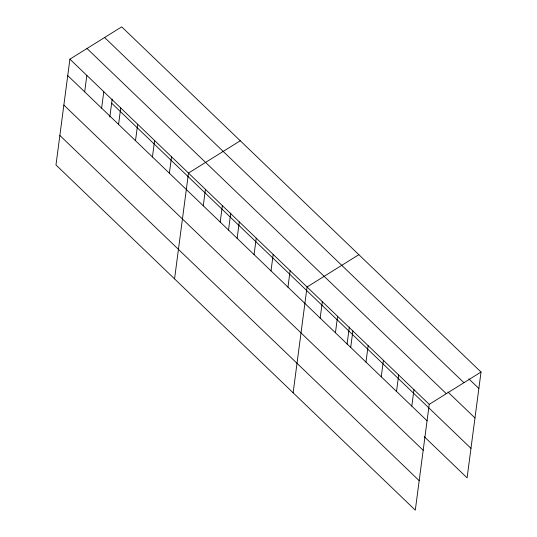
<?xml version="1.0" encoding="UTF-8"?>
<svg xmlns="http://www.w3.org/2000/svg" width="537" height="537" viewBox="0 0 537 537"><rect width="100%" height="100%" fill="white"/><g stroke="black" fill="none" stroke-linecap="round" stroke-linejoin="round"><path stroke-width="0.81" d="M69.911 59.157L55.976 164.96L415.302 510.15L429.231 404.348L481.024 372.04L121.698 26.85L69.911 59.157L429.231 404.348M84.685 91.867L86.846 75.428M101.621 108.138L103.789 91.699M109.817 117.086L112.179 99.164M118.563 124.416L120.724 107.977M135.499 140.687L137.667 124.248M152.441 156.958L154.602 140.519M169.383 173.236L171.545 156.797M174.552 278.871L188.487 173.068L240.274 140.761M203.261 205.778L205.423 189.339M220.197 222.056L222.365 205.617M228.5 230.185L230.756 213.075M237.139 238.327L239.301 221.888M254.075 254.598L256.243 238.16M271.017 270.876L273.179 254.437M287.96 287.147L290.121 270.708M293.128 392.782L307.063 286.98L358.85 254.679M320.166 318.092L322.334 301.653M335.437 332.759L337.605 316.327M347.077 344.096L349.332 326.993M350.708 347.432L352.876 330.993M365.979 362.106L368.147 345.667M381.25 376.773L383.418 360.334M396.521 391.446L398.689 375.007M411.792 406.113L413.96 389.674M481.024 372.04L467.089 477.843L424.217 436.655M468.875 378.887L478.856 388.479M104.608 37.509L463.928 382.706M447.959 392.017L474.977 417.974M87.001 48.491L446.321 393.688M111.656 103.164L470.976 448.355M67.743 75.596L427.063 420.786M63.863 105.084L423.183 450.274M59.862 135.465L419.182 480.662"/></g></svg>
